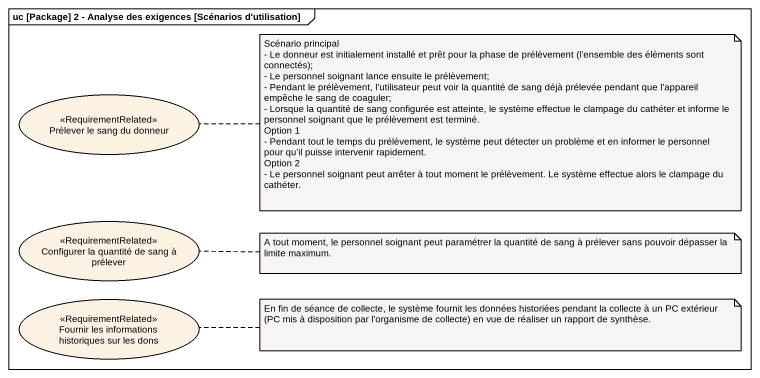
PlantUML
@startuml
mainframe uc [Package] 2 - Analyse des exigences [Scénarios d'utilisation]
usecase "Prélever le sang du donneur" as Prélever_le_sang_du_donneur <<RequirementRelated>>
usecase "Configurer la quantité de sang à prélever" as Configurer_la_quantité_de <<RequirementRelated>>
usecase "Fournir les informations historiques sur les dons" as Fournir_les_informations <<RequirementRelated>>
note right of Prélever_le_sang_du_donneur
  Scénario principal
  - Le donneur est initialement installé et prêt pour la phase de prélèvement (l’ensemble des éléments sont connectés);
  - Le personnel soignant lance ensuite le prélèvement;
  - Pendant le prélèvement, l’utilisateur peut voir la quantité de sang déjà prélevée pendant que l’appareil empêche le sang de coaguler;
  - Lorsque la quantité de sang configurée est atteinte, le système effectue le clampage du cathéter et informe le personnel soignant que le prélèvement est terminé.
  Option 1
  - Pendant tout le temps du prélèvement, le système peut détecter un problème et en informer le personnel pour qu’il puisse intervenir rapidement.
  Option 2
  - Le personnel soignant peut arrêter à tout moment le prélèvement. Le système effectue alors le clampage du cathéter.
end note
note right of Configurer_la_quantité_de : A tout moment, le personnel soignant peut paramétrer la quantité de sang à prélever sans pouvoir dépasser la limite maximum.
note right of Fournir_les_informations : En fin de séance de collecte, le système fournit les données historiées pendant la collecte à un PC extérieur (PC mis à disposition par l’organisme de collecte) en vue de réaliser un rapport de synthèse.
@enduml
